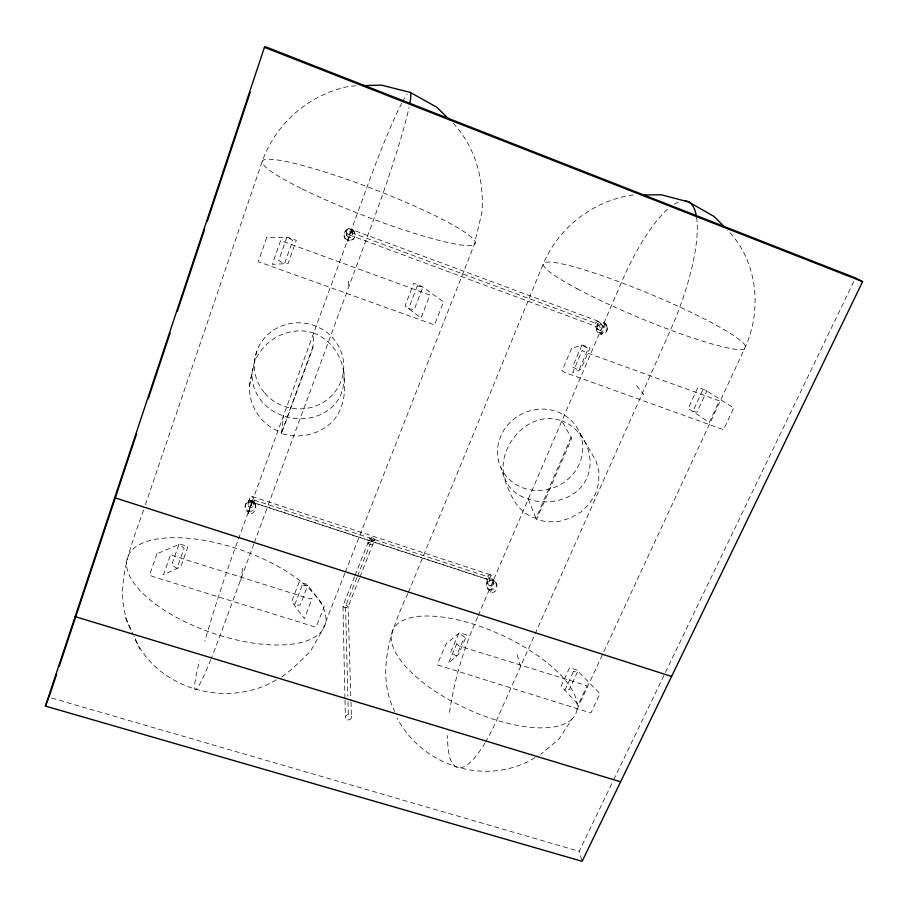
<?xml version="1.0" encoding="UTF-8"?>
<svg xmlns="http://www.w3.org/2000/svg" width="908" height="908" viewBox="0 0 908 908"><rect width="100%" height="100%" fill="white"/><g stroke="black" fill="none" stroke-linecap="round" stroke-linejoin="round"><path stroke-width="0.68" stroke-dasharray="4.54 3.41" d="M487.88 583.696L486.484 577.931L487.448 576.16L489.809 574.753L491.035 575.218L493.18 582.766A2.69 2.44 -14.8 0 1 489.526 585.558A2.69 2.44 -14.8 0 1 488.879 581.37A4.949 4.29 -27.6 0 1 492.533 580.575L493.714 580.938M491.171 575.649L489.65 578.464L487.312 579.349L251.539 502.079C248.622 501.318 248.134 495.144 251.981 496.438L490.331 574.753M313.669 333.088C336.913 341.737 349.852 369.601 341.465 392.926C333.077 415.648 304.827 423.707 283.478 415.762C261.674 409.451 245.852 384.992 254.331 362.735C262.843 339.581 289.834 325.041 313.669 333.088L312.965 347.594L281.491 433.513C297.188 438.519 314.86 435.67 327.924 425.546C344.983 412.414 346.391 389.691 343.599 370.01M281.491 433.513L283.478 415.762M253.684 505.007L254.353 499.65L251.981 496.438M240.745 580.916L242.765 567.761M251.3 501.784L252.004 501.965L251.584 504.655L248.338 513.542C255.886 516.187 258.939 501.84 251.505 500.467C245.012 498.991 242.368 510.33 248.565 512.112L251.8 503.236M250.892 504.791L251.754 499.264L488.822 577.057L490.524 583.231M248.338 513.542L248.19 510.659A5.176 4.688 -10.6 0 1 245.535 508.105A5.096 4.619 -10.6 0 1 247.441 502.646M248.088 504.587L249.144 498.106M313.01 346.697L281.616 432.424C258.235 424.865 243.435 397.908 251.891 374.38M249.484 386.093L256.669 351.521M254.376 500.421L253.457 502.079L251.539 502.079M143.566 510.069C130.57 547.456 111.355 591.403 131.047 630.061M145.393 504.7L262.276 161.215C276.077 122.716 310.161 93.558 350.409 86.124L357.639 85.772M351.441 230.416L347.775 240.461C355.289 243.401 357.934 230.326 350.59 228.918C343.44 227.329 341.658 239.076 347.832 241.176L351.51 231.109L351.385 229.803L347.866 229.747A5.369 5.266 -42.2 0 0 344.427 236.557A5.459 5.357 -42.2 0 0 347.128 239.621L348.456 240.087A5.516 5.38 56.5 0 0 352.531 239.428A5.437 5.3 56.5 0 0 354.699 233.254A5.527 5.391 56.5 0 0 351.986 230.03L351.385 229.803M253.854 543.926L220.031 635.521A104.965 7.241 -71.7 0 1 211.292 658.277M254.342 542.598L373.699 219.384A114.975 8.649 -70.4 0 0 409.088 107.099M344.87 573.3L322.533 630.05L310.309 651.513L292.66 668.481L281.094 677.481M345.392 571.983L474.226 244.695L481.91 212.517C484.407 180.681 475.588 147.028 453.387 123.499M354.449 576.852L342.952 605.863L344.961 698.785M354.971 575.536L369.931 537.786M356.935 577.579L345.528 606.317L347.855 696.198M357.457 576.262L370.419 543.597M359.42 578.294L348.093 606.771C340.909 610.709 342.838 600.619 348.093 606.771L350.919 700.624M359.931 577L374.766 539.624A2.61 0.919 21.6 0 0 372.235 537.82A2.61 0.919 21.6 0 0 369.862 538.024M407.908 593.526C390.815 629.63 375.356 672.976 394.719 711.395M408.441 592.209L543.62 263.127C559.078 227.284 592.776 201.406 631.23 195.118L634.022 195.084M477.642 616.861L474.396 624.432A101.14 26.843 -73.4 0 0 449.12 715.697M478.187 615.601L621.344 282.626A110.413 31.825 -68.3 0 1 669.23 207.83M493.577 582.164L489.968 590.563C483.487 588.373 485.962 576.308 493.305 579.474C498.923 582.403 498.265 594.377 490.399 592.164L489.049 588.986A4.949 4.29 -27.6 0 1 486.756 586.613A4.869 4.222 -27.6 0 1 488.901 581.438A2.69 2.44 -14.8 0 1 493.18 582.766M604.569 324.156L600.494 333.622C607.543 336.039 610.301 325.2 603.695 322.669C595.546 319.31 593.106 332.657 601.278 334.587L605.364 325.087L603.854 323.305L600.585 323.305M490.399 592.164L494.02 583.742L493.18 580.734M571.064 437.44L535.97 518.366C513.644 511.533 507.334 487.165 500.864 467.609M579.735 432.787A43.107 40.224 -23.9 0 1 534.04 490.354A43.107 40.224 -23.9 0 1 506.619 426.306A43.107 40.224 -23.9 0 1 579.735 432.787L596.034 460.946L598.917 471.683L598.724 482.886L595.489 493.793L589.462 503.679L581.075 511.896L570.86 517.9L559.521 521.317L547.808 521.907L536.469 519.626L571.665 438.53L561.904 420.869C516.028 404.23 474.918 482.182 528.286 499.082C549.363 506.324 577.113 499.582 586.965 477.983C596.25 456.156 583.867 429.166 561.904 420.869M577.045 709.341L745.582 346.413C762.391 308.527 757.181 260.29 727.66 230.201M581.756 860.069L579.202 851.329L613.048 781.096M613.66 779.813L854.269 280.481M572.097 718.932A100.595 40.792 24.6 0 1 413.844 674.735A100.595 40.792 24.6 0 1 466.803 622.162A100.595 40.792 24.6 0 1 572.097 718.932L558.863 739.18L540.703 754.298M535.073 757.624C487.29 786.918 422.901 766.976 397.046 718.001M276.304 679.842C227.931 709.103 156.142 689.501 133.975 636.338M602.628 325.768A2.883 2.724 -38.7 0 0 597.77 326.596A2.883 2.724 -38.7 0 0 600.676 330.308A2.883 2.724 -38.7 0 0 602.628 325.768L598.905 321.455L349.591 228.793C345.993 228.01 345.959 232.777 346.652 235.036M346.425 231.892C348.161 239.11 356.458 231.086 349.591 228.793M51.677 698.036L579.202 851.329M250.869 501.681L487.834 579.349M606.907 326.585A5.232 5.073 -26.6 0 1 604.478 332.419A5.312 5.142 -26.6 0 1 600.494 333.02L599.246 332.589A5.312 4.778 -46.8 0 1 600.653 323.203M349.092 234.854L595.716 326.312C598.02 327.096 600.438 323.85 599.28 321.795M598.905 321.455C594.343 320.637 593.764 328.004 598.088 329.343M489.571 589.122L490.229 589.36A4.949 4.608 3 0 0 493.963 588.861A4.88 4.54 3 0 0 496.109 583.685M248.769 510.807L249.462 511.068A5.142 4.79 25.2 0 0 253.253 510.523A5.073 4.722 25.2 0 0 255.171 505.064M487.312 579.349L486.461 578.464M603.854 323.305L604.433 323.52M600.358 327.561L597.316 323.884L349.342 231.824L349.569 234.548M599.791 332.759L601.278 334.587M636.553 385.582L643.851 394.73M125.327 617.474L133.397 635.18M135.133 638.846L139.866 649.254M528.286 499.082L536.469 519.626M517.174 654.713L521.351 669.287M352.27 231.756L352.486 234.06M347.73 239.814L347.832 241.176M348.468 281.049L348.933 288.006M350.965 702.02L351.43 717.433A3.053 2.679 -4.9 0 1 346.652 719.488A3.053 2.679 -4.9 0 1 347.106 714.846A3.053 2.679 -4.9 0 1 351.43 717.433M348.002 701.805L348.4 717.252M344.995 700.193L345.358 717.082M368.932 540.385A2.61 0.919 21.6 0 1 371.304 540.181A2.61 0.919 21.6 0 1 373.824 541.985M401.801 103.149A114.975 8.649 -70.4 0 0 367.127 186.685L235.172 548.046A104.965 7.241 -71.7 0 0 204.833 641.23M402.584 101.696A114.975 8.649 -70.4 0 1 407.204 94.239M247.475 502.544A5.176 4.688 -10.6 0 1 251.334 501.681M210.724 659.696A104.965 7.241 -71.7 0 1 199.578 660.695M252.606 502.079A5.142 4.79 25.2 0 1 255.205 504.962M696.572 217.239A110.413 31.825 -68.3 0 1 670.479 330.103L496.608 720.237A101.14 26.843 -73.4 0 1 485.905 741.405M674.235 204.198A110.413 31.825 -68.3 0 1 680.047 201.474M604.467 323.43A5.312 5.142 -26.6 0 1 606.941 326.483M485.144 742.71A101.14 26.843 -73.4 0 1 447.621 735.571M493.759 580.848A4.949 4.608 3 0 1 496.143 583.594M456.735 643.817L459.039 645.917L587.045 685.767L578.317 704.574L561.087 686.232L569.577 667.709L576.694 669.968L599.961 693.689L591.131 712.542L590.279 712.769L438.201 665.178L437.531 663.771L446.112 643.885L459.471 632.751L466.814 635.089L458.676 654.055L448.473 663.158L456.735 643.817M156.948 553.732L149.741 574.514L151.772 576.16L315.019 626.974L316.359 626.463L324.213 606.43L306.893 584.321L299.197 581.88L291.65 601.561L304.35 618.598L312.102 598.61L309.855 598.86L172.849 555.639L170.795 554.016L163.576 574.616L180.828 566.728L187.956 546.571L180 544.051L156.948 553.732M266.748 237.34L258.405 261.356L259.007 261.935L434.501 324.928L443.547 301.853L421.8 286.292L413.685 283.33L405.025 305.917L421.006 318.05L429.938 295.043L280.629 240.529L272.286 264.319L288.086 263.558L296.292 240.359L287.881 237.283L266.748 237.34M178.853 544.516L171.748 564.731L176.992 568.397L184.142 548.137L178.853 544.516M286.826 237.272L278.654 260.551L284.567 263.672L292.807 240.359L286.826 237.272M302.092 585.535L294.498 605.273L300.173 605.08L307.755 585.41L302.092 585.535M417.317 285.895L408.589 308.572L414.173 309.639L422.89 287.064L417.317 285.895M571.597 348.354L562.075 370.759L564.776 372.439L722.881 429.473L723.665 429.518L733.778 407.919L705.391 390.077L697.934 387.353L688.241 408.509L709.296 422.402L719.284 400.871L584.945 352.077L582.21 350.443L572.721 372.632L580.779 369.579L590.087 347.877L582.369 345.051L571.597 348.354M458.778 633.33L450.652 652.353L456.361 656.075L464.533 637.03L458.778 633.33M581.824 345.222L572.528 366.991L578.941 370.248L588.305 348.445L581.824 345.222M573.459 671.557L564.912 690.148L569.327 689.637L577.851 671.114L573.459 671.557M702.633 390.258L692.872 411.494L697.06 412.096L706.799 390.951L702.633 390.258M374.516 540.237L369.624 538.637A2.61 0.919 21.6 0 0 372.155 540.442A2.61 0.919 21.6 0 0 374.516 540.237M346.879 235.774A2.974 2.951 34.9 0 0 351.998 236.273A2.974 2.951 34.9 0 0 349.83 231.608A2.974 2.951 34.9 0 0 346.879 235.774M248.781 506.471A2.803 2.599 5.7 0 0 253.548 505.665A2.803 2.599 5.7 0 0 250.347 502.238A2.803 2.599 5.7 0 0 248.781 506.471M368.739 543.756A2.61 0.931 21.6 0 0 372.802 544.63A2.61 0.931 21.6 0 0 369.704 542.416A2.61 0.931 21.6 0 0 368.739 543.756M302.33 189.012A114.192 14.108 21.1 0 0 474.226 244.695A114.192 14.108 21.1 0 0 329.774 173.553A114.192 14.108 21.1 0 0 302.33 189.012M264.864 393.243A44.764 43.017 8.9 0 0 341.113 380.917A44.764 43.017 8.9 0 0 291.105 323.373A44.764 43.017 8.9 0 0 264.864 393.243M155.597 604.206A104.42 43.925 19 0 0 322.533 630.05A104.42 43.925 19 0 0 200.486 539.783A104.42 43.925 19 0 0 155.597 604.206M577.113 288.733A109.63 13.018 22.6 0 0 743.686 349.353A109.63 13.018 22.6 0 0 612.582 279.38A109.63 13.018 22.6 0 0 577.113 288.733"/><path stroke-width="1.36" d="M45.4 706.072L264.421 47.352L265.374 46.683L855.506 277.927L862.6 281.662L582.13 861.317L45.4 706.072L48.453 698.513M48.964 697.242L56.568 674.394M59.247 666.336L136.597 433.797M148.22 398.85L170.137 332.986M177.287 311.478L204.561 229.486M207.24 221.416L250.165 92.389M363.234 85.624L381.451 85.114L410.257 92.423L436.714 107.178L449.471 119.663M642.387 194.982L661.444 194.8L688.809 202.019L714.074 216.479L724.754 227.261M75.137 616.634L620.607 781.788M114.68 497.709L671.568 676.46M264.421 47.352L862.6 281.662M410.257 92.423A114.975 8.649 -70.4 0 1 409.905 102.865M685.358 200.906A110.413 31.825 -68.3 0 1 696.084 214.538"/></g></svg>
